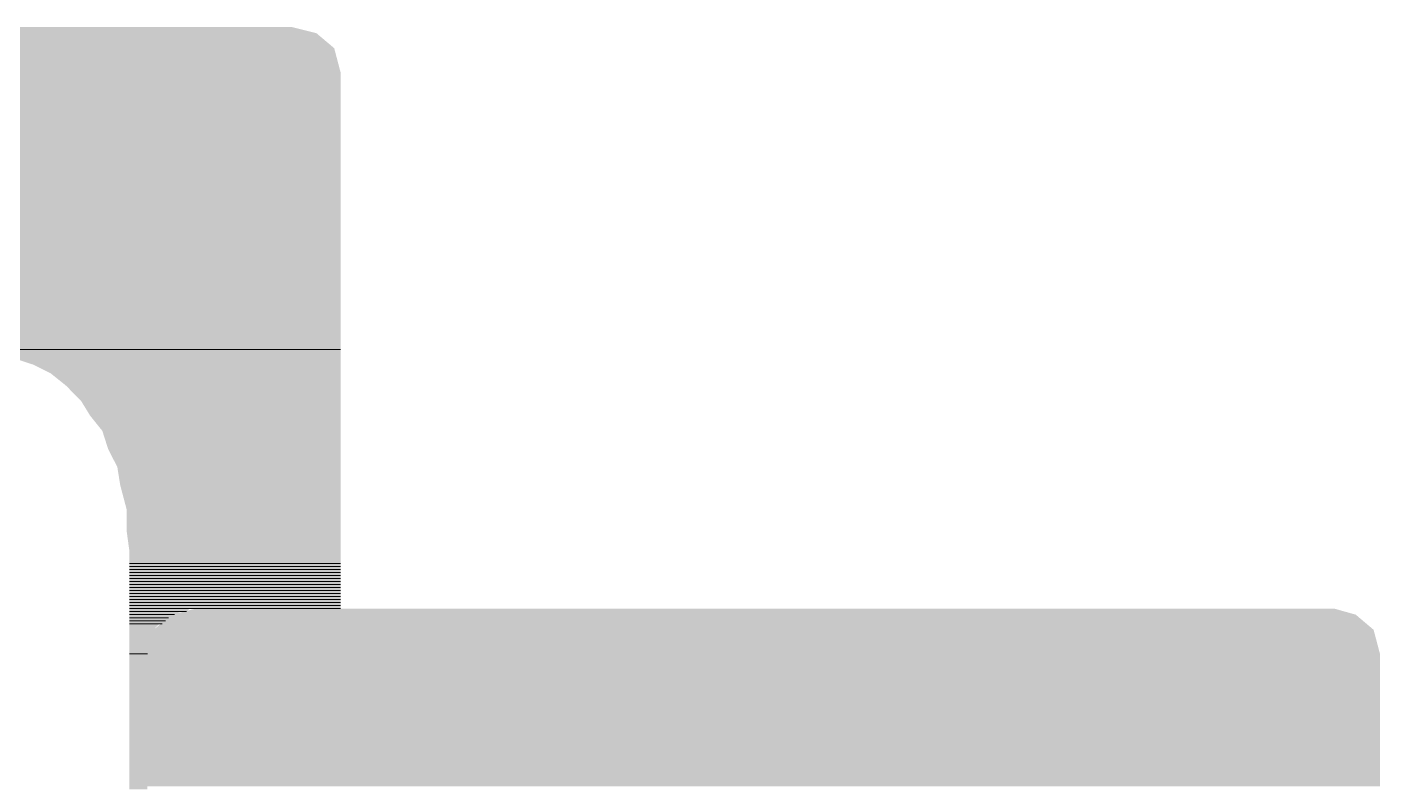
# Model space of a CAD drawing. Header units: inches. Extents: x 0.9 to 46, y 0.8 to 32.4.
# Drawn here: x 43.384 to 44.133, y 24.617 to 25.036 of the extents above; entities that cross this region are included whole.
import ezdxf

# ---------------------------------------------------------------- set-up
doc = ezdxf.new("R2010")
doc.units = ezdxf.units.IN
doc.header["$MEASUREMENT"] = 0
doc.layers.add('PDF_Geometry', color=7, linetype='Continuous')
doc.layers.add('PDF_Solid Fills', color=7, linetype='Continuous')

msp = doc.modelspace()

# ---------------------------------------------------------------- linework, layer by layer
at = {"layer": 'PDF_Geometry', "lineweight": 20}
for points in [[(43.34422, 24.85789), (43.55767, 24.85789)], [(43.34422, 24.85789), (43.55755, 24.85789)], [(43.44089, 24.73956), (43.55756, 24.73956)], [(43.44089, 24.73956), (43.55756, 24.73956)], [(43.44089, 24.73956), (43.55756, 24.73956)], [(43.44089, 24.73956), (43.55756, 24.73956)], [(43.44089, 24.73956), (43.55756, 24.73956)], [(43.44089, 24.73956), (43.55756, 24.73956)], [(43.44089, 24.73956), (43.55756, 24.73956)], [(43.44089, 24.73956), (43.55756, 24.73956)], [(43.44089, 24.73956), (43.55756, 24.73956)], [(43.44089, 24.73956), (43.55756, 24.73956)], [(43.44089, 24.73956), (43.55756, 24.73956)], [(43.44089, 24.73956), (43.55756, 24.73956)], [(43.44089, 24.73956), (43.55756, 24.73956)], [(43.44089, 24.73956), (43.55756, 24.73956)], [(43.44089, 24.73956), (43.55756, 24.73956)], [(43.44089, 24.73956), (43.55756, 24.73956)], [(43.44089, 24.73956), (43.55756, 24.73956)], [(43.44089, 24.73956), (43.55756, 24.73956)], [(43.44089, 24.73956), (43.55756, 24.73956)], [(43.44089, 24.73956), (43.55756, 24.73956)], [(43.44089, 24.73786), (43.55756, 24.73786)], [(43.44089, 24.73786), (43.55756, 24.73786)], [(43.44089, 24.73786), (43.55756, 24.73786)], [(43.44089, 24.73786), (43.55756, 24.73786)], [(43.44089, 24.73786), (43.55756, 24.73786)], [(43.44089, 24.73786), (43.55756, 24.73786)], [(43.44089, 24.73786), (43.55756, 24.73786)], [(43.44089, 24.73786), (43.55756, 24.73786)], [(43.44089, 24.73786), (43.55756, 24.73786)], [(43.44089, 24.73786), (43.55756, 24.73786)], [(43.44089, 24.73786), (43.55756, 24.73786)], [(43.44089, 24.73786), (43.55756, 24.73786)], [(43.44089, 24.73621), (43.55756, 24.73621)], [(43.44089, 24.73621), (43.55756, 24.73621)], [(43.44089, 24.73621), (43.55756, 24.73621)], [(43.44089, 24.73621), (43.55756, 24.73621)], [(43.44089, 24.73621), (43.55756, 24.73621)], [(43.44089, 24.73621), (43.55756, 24.73621)], [(43.44089, 24.73621), (43.55756, 24.73621)], [(43.44089, 24.73621), (43.55756, 24.73621)], [(43.44089, 24.73455), (43.55756, 24.73455)], [(43.44089, 24.73455), (43.55756, 24.73455)], [(43.44089, 24.73455), (43.55756, 24.73455)], [(43.44089, 24.73455), (43.55756, 24.73455)], [(43.44089, 24.73455), (43.55756, 24.73455)], [(43.44089, 24.73455), (43.55756, 24.73455)], [(43.44089, 24.73289), (43.55756, 24.73289)], [(43.44089, 24.73289), (43.55756, 24.73289)], [(43.44089, 24.73289), (43.55756, 24.73289)], [(43.44089, 24.73289), (43.55756, 24.73289)], [(43.44089, 24.73123), (43.55756, 24.73123)], [(43.44089, 24.73123), (43.55756, 24.73123)], [(43.44089, 24.73123), (43.55756, 24.73123)], [(43.44089, 24.73123), (43.55756, 24.73123)], [(43.44089, 24.73123), (43.55756, 24.73123)], [(43.44089, 24.73123), (43.55756, 24.73123)], [(43.44089, 24.72954), (43.55756, 24.72954)], [(43.44089, 24.72954), (43.55756, 24.72954)], [(43.44089, 24.72954), (43.55756, 24.72954)], [(43.44089, 24.72954), (43.55756, 24.72954)], [(43.44089, 24.72788), (43.55756, 24.72788)], [(43.44089, 24.72788), (43.55756, 24.72788)], [(43.44089, 24.72622), (43.55756, 24.72622)], [(43.44089, 24.72622), (43.55756, 24.72622)], [(43.44089, 24.72622), (43.55756, 24.72622)], [(43.44089, 24.72622), (43.55756, 24.72622)], [(43.44089, 24.72456), (43.55756, 24.72456)], [(43.44089, 24.72456), (43.55756, 24.72456)], [(43.44089, 24.72287), (43.55756, 24.72287)], [(43.44089, 24.72287), (43.55756, 24.72287)], [(43.44089, 24.72287), (43.55756, 24.72287)], [(43.44089, 24.72287), (43.55756, 24.72287)], [(43.44089, 24.72121), (43.55756, 24.72121)], [(43.44089, 24.72121), (43.55756, 24.72121)], [(43.44089, 24.71955), (43.55756, 24.71955)], [(43.44089, 24.71955), (43.55756, 24.71955)], [(43.44089, 24.71789), (43.55756, 24.71789)], [(43.44089, 24.71789), (43.55756, 24.71789)], [(43.44089, 24.7162), (43.55756, 24.7162)], [(43.44089, 24.7162), (43.55756, 24.7162)], [(43.44089, 24.71454), (43.55756, 24.71454)], [(43.44089, 24.71454), (43.55756, 24.71454)], [(43.44089, 24.71454), (43.47422, 24.71454)], [(43.44089, 24.71454), (43.47759, 24.71454), (43.47407, 24.71454)], [(43.44089, 24.71288), (43.46922, 24.71288)], [(43.44089, 24.71288), (43.47248, 24.71288), (43.46929, 24.71288)], [(43.44089, 24.71122), (43.46422, 24.71122)], [(43.44089, 24.71122), (43.46578, 24.71122), (43.46418, 24.71122)], [(43.44089, 24.71122), (43.46422, 24.71122)], [(43.44089, 24.71122), (43.46422, 24.71122)], [(43.44089, 24.70953), (43.46255, 24.70953)], [(43.44089, 24.70953), (43.46255, 24.70953)], [(43.44089, 24.70787), (43.4609, 24.70787)], [(43.44089, 24.70787), (43.4609, 24.70787)], [(43.44089, 24.70621), (43.45756, 24.70621)], [(43.44089, 24.70621), (43.45908, 24.70621), (43.45748, 24.70621)], [(43.44089, 24.68956), (43.45089, 24.68956)], [(43.44089, 24.68956), (43.45089, 24.68956)]]:
    msp.add_lwpolyline(points, close=True, dxfattribs=at)
at = {"layer": 'PDF_Solid Fills', "color": 9, "lineweight": 20, "true_color": 0xc0c0c0, "transparency": 33554559}
for points in [[(42.88924, 25.03286), (42.87935, 25.02454), (43.55416, 25.02454)], [(42.90264, 25.03621), (42.88924, 25.03286), (43.54427, 25.03286)], [(42.88924, 25.03286), (43.54427, 25.03286), (43.55416, 25.02454)], [(42.90264, 25.03621), (43.53087, 25.03621), (43.54427, 25.03286)], [(42.87935, 25.02454), (42.87584, 25.0112), (43.55767, 25.0112)], [(42.87935, 25.02454), (43.55416, 25.02454), (43.55767, 25.0112)], [(42.87584, 25.0112), (42.87584, 24.85789), (43.55767, 24.85789)], [(42.87584, 25.0112), (43.55767, 25.0112), (43.55767, 24.85789)], [(43.35602, 24.85789), (43.36751, 24.8562), (43.55767, 24.8562)], [(43.35602, 24.85789), (43.55767, 24.85789), (43.55767, 24.8562)], [(43.36751, 24.8562), (43.3774, 24.85288), (43.55767, 24.85288)], [(43.36751, 24.8562), (43.55767, 24.8562), (43.55767, 24.85288)], [(43.3774, 24.85288), (43.38761, 24.84953), (43.55767, 24.84953)], [(43.3774, 24.85288), (43.55767, 24.85288), (43.55767, 24.84953)], [(43.38761, 24.84953), (43.3975, 24.84456), (43.55767, 24.84456)], [(43.38761, 24.84953), (43.55767, 24.84953), (43.55767, 24.84456)], [(43.3975, 24.84456), (43.4058, 24.83789), (43.55767, 24.83789)], [(43.3975, 24.84456), (43.55767, 24.84456), (43.55767, 24.83789)], [(43.4058, 24.83789), (43.41409, 24.82953), (43.55767, 24.82953)], [(43.4058, 24.83789), (43.55767, 24.83789), (43.55767, 24.82953)], [(43.41409, 24.82953), (43.4192, 24.8212), (43.55767, 24.8212)], [(43.41409, 24.82953), (43.55767, 24.82953), (43.55767, 24.8212)], [(43.4192, 24.8212), (43.4259, 24.81287), (43.55767, 24.81287)], [(43.4192, 24.8212), (43.55767, 24.8212), (43.55767, 24.81287)], [(43.4259, 24.81287), (43.42909, 24.80289), (43.55767, 24.80289)], [(43.4259, 24.81287), (43.55767, 24.81287), (43.55767, 24.80289)], [(43.42909, 24.80289), (43.43419, 24.79287), (43.55767, 24.79287)], [(43.42909, 24.80289), (43.55767, 24.80289), (43.55767, 24.79287)], [(43.43419, 24.79287), (43.43579, 24.78288), (43.55767, 24.78288)], [(43.43419, 24.79287), (43.55767, 24.79287), (43.55767, 24.78288)], [(43.43579, 24.78288), (43.4393, 24.76955), (43.55767, 24.76955)], [(43.43579, 24.78288), (43.55767, 24.78288), (43.55767, 24.76955)], [(43.4393, 24.76955), (43.4393, 24.75787), (43.55767, 24.75787)], [(43.4393, 24.76955), (43.55767, 24.76955), (43.55767, 24.75787)], [(43.4393, 24.75787), (43.44089, 24.74622), (43.55767, 24.74622)], [(43.4393, 24.75787), (43.55767, 24.75787), (43.55767, 24.74622)], [(43.44089, 24.74622), (43.44089, 24.73956), (43.55767, 24.73956)], [(43.44089, 24.74622), (43.55767, 24.74622), (43.55767, 24.73956)], [(43.44089, 24.73956), (43.44089, 24.73786), (43.55767, 24.73786)], [(43.44089, 24.73956), (43.55767, 24.73956), (43.55767, 24.73786)], [(43.44089, 24.73786), (43.44089, 24.73621), (43.55767, 24.73621)], [(43.44089, 24.73786), (43.55767, 24.73786), (43.55767, 24.73621)], [(43.44089, 24.73621), (43.44089, 24.73455), (43.55767, 24.73455)], [(43.44089, 24.73621), (43.55767, 24.73621), (43.55767, 24.73455)], [(43.44089, 24.73455), (43.44089, 24.73289), (43.55767, 24.73289)], [(43.44089, 24.73455), (43.55767, 24.73455), (43.55767, 24.73289)], [(43.44089, 24.73289), (43.44089, 24.73123), (43.55767, 24.73123)], [(43.44089, 24.73289), (43.55767, 24.73289), (43.55767, 24.73123)], [(43.44089, 24.73123), (43.44089, 24.72954), (43.55767, 24.72954)], [(43.44089, 24.73123), (43.55767, 24.73123), (43.55767, 24.72954)], [(43.44089, 24.72954), (43.44089, 24.72788), (43.55767, 24.72788)], [(43.44089, 24.72954), (43.55767, 24.72954), (43.55767, 24.72788)], [(43.44089, 24.72788), (43.44089, 24.72622), (43.55767, 24.72622)], [(43.44089, 24.72788), (43.55767, 24.72788), (43.55767, 24.72622)], [(43.44089, 24.72622), (43.44089, 24.72456), (43.55767, 24.72456)], [(43.44089, 24.72622), (43.55767, 24.72622), (43.55767, 24.72456)], [(43.44089, 24.72456), (43.44089, 24.72287), (43.55767, 24.72287)], [(43.44089, 24.72456), (43.55767, 24.72456), (43.55767, 24.72287)], [(43.44089, 24.72287), (43.44089, 24.72121), (43.55767, 24.72121)], [(43.44089, 24.72287), (43.55767, 24.72287), (43.55767, 24.72121)], [(43.44089, 24.72121), (43.44089, 24.71955), (43.55767, 24.71955)], [(43.44089, 24.72121), (43.55767, 24.72121), (43.55767, 24.71955)], [(43.44089, 24.71955), (43.44089, 24.71789), (43.55767, 24.71789)], [(43.44089, 24.71955), (43.55767, 24.71955), (43.55767, 24.71789)], [(43.44089, 24.71789), (43.44089, 24.7162), (43.55767, 24.7162)], [(43.44089, 24.71789), (43.55767, 24.71789), (43.55767, 24.7162)], [(43.44089, 24.7162), (43.44089, 24.71454), (43.55767, 24.71454)], [(43.44089, 24.7162), (43.55767, 24.7162), (43.55767, 24.71454)], [(43.44089, 24.71454), (43.44089, 24.71288), (43.47248, 24.71288)], [(43.44089, 24.71454), (43.47407, 24.71454), (43.47248, 24.71288)], [(43.44089, 24.71288), (43.44089, 24.71122), (43.46578, 24.71122)], [(43.44089, 24.71288), (43.46929, 24.71288), (43.46578, 24.71122)], [(43.44089, 24.71122), (43.44089, 24.70953), (43.46259, 24.70953)], [(43.44089, 24.71122), (43.46418, 24.71122), (43.46259, 24.70953)], [(43.44089, 24.70953), (43.44089, 24.70787), (43.46099, 24.70787)], [(43.44089, 24.70953), (43.46259, 24.70953), (43.46099, 24.70787)], [(43.44089, 24.70787), (43.44089, 24.70621), (43.45908, 24.70621)], [(43.44089, 24.70787), (43.46099, 24.70787), (43.45908, 24.70621)], [(43.44089, 24.70621), (43.44089, 24.70456), (43.45589, 24.70456)], [(43.44089, 24.70621), (43.45748, 24.70621), (43.45589, 24.70456)], [(43.44089, 24.70456), (43.44089, 24.70286), (43.45429, 24.70286)], [(43.44089, 24.70456), (43.45589, 24.70456), (43.45429, 24.70286)], [(43.44089, 24.70286), (43.44089, 24.7012), (43.45429, 24.7012)], [(43.44089, 24.70286), (43.45429, 24.70286), (43.45429, 24.7012)], [(43.44089, 24.7012), (43.44089, 24.69955), (43.45429, 24.69955)], [(43.44089, 24.7012), (43.45429, 24.7012), (43.45429, 24.69955)], [(43.44089, 24.69955), (43.44089, 24.69789), (43.45429, 24.69789)], [(43.44089, 24.69955), (43.45429, 24.69955), (43.45429, 24.69789)], [(43.44089, 24.69789), (43.44089, 24.69623), (43.4527, 24.69623)], [(43.44089, 24.69789), (43.45429, 24.69789), (43.4527, 24.69623)], [(43.44089, 24.69623), (43.44089, 24.69457), (43.4527, 24.69457)], [(43.44089, 24.69623), (43.4527, 24.69623), (43.4527, 24.69457)], [(43.44089, 24.69457), (43.44089, 24.69122), (43.4527, 24.69122)], [(43.44089, 24.69457), (43.4527, 24.69457), (43.4527, 24.69122)], [(43.44089, 24.69122), (43.44089, 24.68956), (43.45078, 24.68956)], [(43.44089, 24.69122), (43.4527, 24.69122), (43.45078, 24.68956)], [(43.44089, 24.68956), (43.44089, 24.6879), (43.45078, 24.6879)], [(43.44089, 24.68956), (43.45078, 24.68956), (43.45078, 24.6879)], [(43.44089, 24.6879), (43.44089, 24.68621), (43.45078, 24.68621)], [(43.44089, 24.6879), (43.45078, 24.6879), (43.45078, 24.68621)], [(43.44089, 24.68621), (43.44089, 24.68289), (43.45078, 24.68289)], [(43.44089, 24.68621), (43.45078, 24.68621), (43.45078, 24.68289)], [(43.44089, 24.68289), (43.44089, 24.68123), (43.45078, 24.68123)], [(43.44089, 24.68289), (43.45078, 24.68289), (43.45078, 24.68123)], [(43.44089, 24.68123), (43.44089, 24.67954), (43.45078, 24.67954)], [(43.44089, 24.68123), (43.45078, 24.68123), (43.45078, 24.67954)], [(43.44089, 24.67954), (43.44089, 24.67622), (43.45078, 24.67622)], [(43.44089, 24.67954), (43.45078, 24.67954), (43.45078, 24.67622)], [(43.44089, 24.67622), (43.44089, 24.67456), (43.45078, 24.67456)], [(43.44089, 24.67622), (43.45078, 24.67622), (43.45078, 24.67456)], [(43.44089, 24.67456), (43.44089, 24.67287), (43.45078, 24.67287)], [(43.44089, 24.67456), (43.45078, 24.67456), (43.45078, 24.67287)], [(43.44089, 24.67287), (43.44089, 24.66955), (43.45078, 24.66955)], [(43.44089, 24.67287), (43.45078, 24.67287), (43.45078, 24.66955)], [(43.44089, 24.66955), (43.44089, 24.6679), (43.45078, 24.6679)], [(43.44089, 24.66955), (43.45078, 24.66955), (43.45078, 24.6679)], [(43.44089, 24.6679), (43.44089, 24.6662), (43.45078, 24.6662)], [(43.44089, 24.6679), (43.45078, 24.6679), (43.45078, 24.6662)], [(43.44089, 24.6662), (43.44089, 24.66289), (43.45078, 24.66289)], [(43.44089, 24.6662), (43.45078, 24.6662), (43.45078, 24.66289)], [(43.44089, 24.66289), (43.44089, 24.66123), (43.45078, 24.66123)], [(43.44089, 24.66289), (43.45078, 24.66289), (43.45078, 24.66123)], [(43.44089, 24.66123), (43.44089, 24.65788), (43.45078, 24.65788)], [(43.44089, 24.66123), (43.45078, 24.66123), (43.45078, 24.65788)], [(43.44089, 24.65788), (43.44089, 24.65622), (43.45078, 24.65622)], [(43.44089, 24.65788), (43.45078, 24.65788), (43.45078, 24.65622)], [(43.44089, 24.65622), (43.44089, 24.65121), (43.45078, 24.65121)], [(43.44089, 24.65622), (43.45078, 24.65622), (43.45078, 24.65121)], [(43.44089, 24.65121), (43.44089, 24.64623), (43.45078, 24.64623)], [(43.44089, 24.65121), (43.45078, 24.65121), (43.45078, 24.64623)], [(43.44089, 24.64623), (43.44089, 24.64122), (43.45078, 24.64122)], [(43.44089, 24.64623), (43.45078, 24.64623), (43.45078, 24.64122)], [(43.44089, 24.64122), (43.44089, 24.63621), (43.45078, 24.63621)], [(43.44089, 24.64122), (43.45078, 24.64122), (43.45078, 24.63621)], [(43.44089, 24.63621), (43.44089, 24.6312), (43.45078, 24.6312)], [(43.44089, 24.63621), (43.45078, 24.63621), (43.45078, 24.6312)], [(43.44089, 24.6312), (43.44089, 24.62789), (43.45078, 24.62789)], [(43.44089, 24.6312), (43.45078, 24.6312), (43.45078, 24.62789)], [(43.44089, 24.62789), (43.44089, 24.62288), (43.45078, 24.62288)], [(43.44089, 24.62789), (43.45078, 24.62789), (43.45078, 24.62288)], [(43.44089, 24.62288), (43.44089, 24.61787), (43.45078, 24.61787)], [(43.44089, 24.62288), (43.45078, 24.62288), (43.45078, 24.61787)], [(43.44089, 24.61787), (43.44089, 24.61455), (43.45078, 24.61455)], [(43.44089, 24.61787), (43.45078, 24.61787), (43.45078, 24.61455)]]:
    msp.add_solid(points, dxfattribs=at)
at = {"layer": 'PDF_Solid Fills', "color": 251, "lineweight": 20, "true_color": 0x4d4d4d, "transparency": 33554559}
for points in [[(43.46418, 24.71122), (43.45429, 24.70286), (44.1291, 24.70286)], [(43.47759, 24.71454), (43.46418, 24.71122), (44.11921, 24.71122)], [(43.46418, 24.71122), (44.11921, 24.71122), (44.1291, 24.70286)], [(43.47759, 24.71454), (44.1074, 24.71454), (44.11921, 24.71122)], [(43.45429, 24.70286), (43.45078, 24.68956), (44.13261, 24.68956)], [(43.45429, 24.70286), (44.1291, 24.70286), (44.13261, 24.68956)], [(43.45078, 24.68956), (43.45078, 24.61621), (44.13261, 24.61621)], [(43.45078, 24.68956), (44.13261, 24.68956), (44.13261, 24.61621)]]:
    msp.add_solid(points, dxfattribs=at)

doc.saveas('drawing.dxf')
